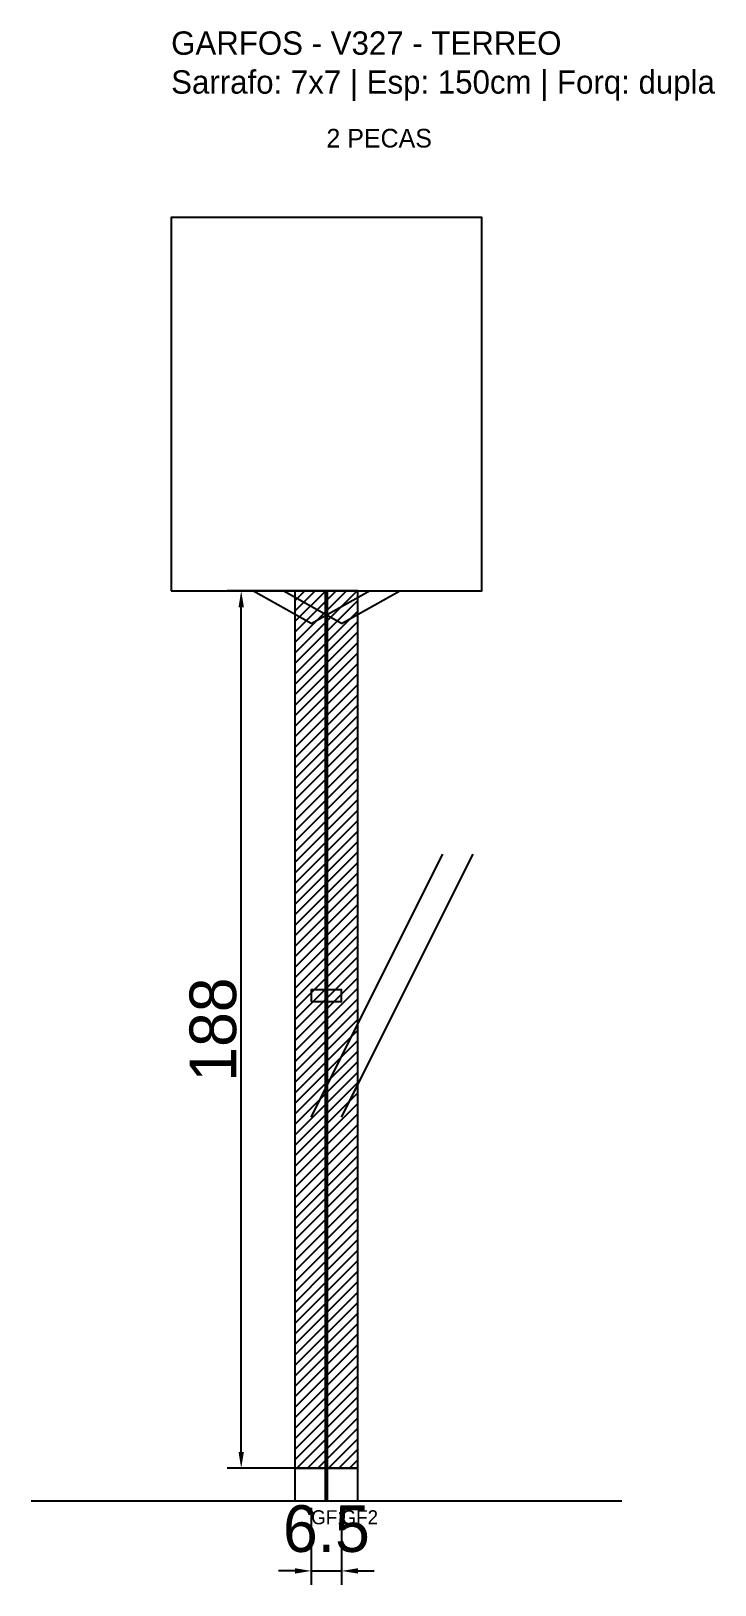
# Model space of a CAD drawing. Header units: metres. Extents: x -30 to 116, y -25 to 308.
import ezdxf

# ---------------------------------------------------------------- set-up
doc = ezdxf.new("R2010")
doc.units = ezdxf.units.M
for name, color, linetype in [('BARRA_ANCORAGEM', 1, 'Continuous'), ('COTA', 241, 'Continuous'), ('GARFOS OK', 3, 'Continuous'), ('NOME DA VIGA', 6, 'Continuous'), ('SARR_7x7', 40, 'Continuous'), ('TIRAS REESCORAMENTO', 252, 'Continuous'), ('VIGAS', 3, 'Continuous')]:
    doc.layers.add(name, color=color, linetype=linetype)
doc.dimstyles.new('EZ DXF', dxfattribs={"dimtxt": 10, "dimasz": 3.5, "dimexe": 3, "dimexo": 1.5, "dimgap": 1, "dimtad": 1, "dimdec": 1, "dimdsep": 46, "dimcen": 2.5, "dimazin": 3, "dimtfac": 1, "dimtmove": 0, "dimatfit": 3})

msp = doc.modelspace()

# ---------------------------------------------------------------- hatches: boundary and pattern name
at = {"layer": 'COTA'}
h = msp.add_hatch(dxfattribs=at)
h.set_pattern_fill('ANSI31', scale=0.5)
h.paths.add_polyline_path([(26.5, 0), (33.5, 0), (33.5, 188), (26.5, 188)])
h = msp.add_hatch(dxfattribs=at)
h.set_pattern_fill('ANSI31', scale=0.5)
h.paths.add_polyline_path([(33, 0), (40, 0), (40, 188), (33, 188)])

# ---------------------------------------------------------------- linework, layer by layer
at = {"layer": 'BARRA_ANCORAGEM'}
for p, q in [((30, 75.2), (58.2, 131.6)), ((36.5, 75.2), (64.7, 131.6))]:
    msp.add_line(p, q, dxfattribs=at)
at = {"layer": 'GARFOS OK'}
for p, q in [((30, 181), (17.5, 188)), ((17.5, 188), (42.5, 188)), ((36.5, 181), (24, 188)), ((24, 188), (49, 188)), ((30, 181), (42.5, 188)), ((36.5, 181), (49, 188))]:
    msp.add_line(p, q, dxfattribs=at)
at = {"layer": 'GARFOS OK', "linetype": 'CONTINUOUS'}
msp.add_line((-30, -7), (96.5, -7), dxfattribs=at)
at = {"layer": 'GARFOS OK'}
for points in [[(26.5, 0), (33.5, 0), (33.5, 188), (26.5, 188), (26.5, 0)], [(33, 0), (40, 0), (40, 188), (33, 188), (33, 0)]]:
    msp.add_lwpolyline(points, dxfattribs=at)
at = {"layer": 'SARR_7x7'}
for points in [[(26.5, -7), (33.5, -7), (33.5, 0), (26.5, 0), (26.5, -7)], [(33, -7), (40, -7), (40, 0), (33, 0), (33, -7)]]:
    msp.add_lwpolyline(points, dxfattribs=at)
at = {"layer": 'TIRAS REESCORAMENTO'}
msp.add_lwpolyline([(30, 100), (36.5, 100), (36.5, 102.5), (30, 102.5), (30, 100)], dxfattribs=at)
at = {"layer": 'VIGAS'}
msp.add_lwpolyline([(0, 188), (66.5, 188), (66.5, 268), (0, 268), (0, 188)], dxfattribs=at)

# ---------------------------------------------------------------- texts
at = {"layer": 'NOME DA VIGA'}
for s, height, p in [('2 PECAS', 4, (33.25, 283)), ('GF1', 3, (30, -12)), ('GF2', 3, (36.5, -12))]:
    msp.add_text(s, height=height, dxfattribs=at).set_placement(p)
at = {"layer": 'NOME DA VIGA', "insert": (0, 293), "char_height": 5, "attachment_point": 7}
msp.add_mtext('GARFOS - V327 - TERREO\\PSarrafo: 7x7 | Esp: 150cm | Forq: dupla', dxfattribs=at)

# ---------------------------------------------------------------- dimensions: what is measured, and where the dimension line sits
at = {"layer": 'COTA'}
msp.add_linear_dim(base=(15, 0), p1=(30, 0), p2=(30, 188), angle=90, dimstyle='EZ DXF', dxfattribs=at).render()
msp.add_linear_dim(base=(30, -22), p1=(30, -7), p2=(36.5, -7), dimstyle='EZ DXF', dxfattribs=at).render()

doc.saveas('drawing.dxf')
